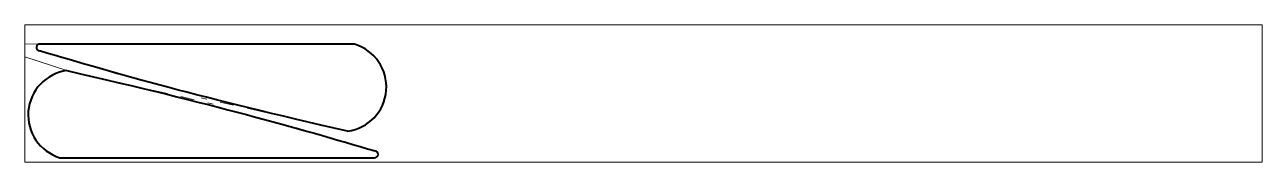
# Paper-space layout 'Sheet1' of a CAD drawing. Header units: inches. Extents: x 0 to 9, y 0 to 1.
# The model-space entities are those that its viewports show. They can reach past a viewport. Long polylines and large blocks are cut down to what shows.
import ezdxf

# ---------------------------------------------------------------- set-up
doc = ezdxf.new("R2010")
doc.units = ezdxf.units.IN
doc.header["$LTSCALE"] = 0.5
doc.header["$MEASUREMENT"] = 0
doc.linetypes.add('CENTER', pattern=[0.72, 0.45, -0.09, 0.09, -0.09])
for name, color, linetype, lineweight in [('ModelSketch_Construction', 7, 'CENTER', 13), ('ModelSketch_Visible', 7, 'Continuous', 40), ('SKETCHED_GEOMETRY', 7, 'Continuous', 15)]:
    doc.layers.add(name, color=color, linetype=linetype, lineweight=lineweight)

msp = doc.modelspace()

# ---------------------------------------------------------------- linework, layer by layer
at = {"layer": 'ModelSketch_Construction'}
for p, q in [((34.0501, 0.8096), (34.6181, 0.6417)), ((34.2495, 0.6665), (35.3137, 0.4236)), ((36.2906, 0.2255), (35.2263, 0.4684)), ((36.4899, 0.0824), (35.922, 0.2503))]:
    msp.add_line(p, q, dxfattribs=at)
at = {"layer": 'ModelSketch_Visible'}
for p, q in [((36.3413, 0.8588), (34.0541, 0.8594)), ((34.1988, 0.0332), (36.486, 0.0326))]:
    msp.add_line(p, q, dxfattribs=at)
for centre, radius, start, end in [((34.0521, 0.8345), 0.025, 85.49021, 265.49021), ((36.2474, 0.5476), 0.325, 277.62703, 73.22), ((34.2926, 0.3444), 0.325, 97.62703, 253.22), ((36.4879, 0.0575), 0.025, 265.49021, 85.49021)]:
    msp.add_arc(centre, radius, start, end, dxfattribs=at)
for points in [[(36.2906, 0.2255), (35.2263, 0.4684), (34.6181, 0.6417), (34.0501, 0.8096)], [(34.2495, 0.6665), (35.3137, 0.4236), (35.922, 0.2503), (36.4899, 0.0824)]]:
    msp.add_open_spline(points, degree=3, dxfattribs=at)
at = {"layer": 'SKETCHED_GEOMETRY'}
for p, q in [((34.0541, 0.8594), (33.7016, 0.8656)), ((34.2495, 0.6665), (33.7076, 0.8438))]:
    msp.add_line(p, q, dxfattribs=at)

psp = doc.layouts.new('Sheet1')

# ---------------------------------------------------------------- viewports
at = {"layer": '0', "view_target_point": (38.4426, 0.5)}
psp.add_viewport(center=(4.5, 0.5), size=(9, 1), view_center_point=(0, 0), view_height=1, dxfattribs=at)

doc.saveas('drawing.dxf')
